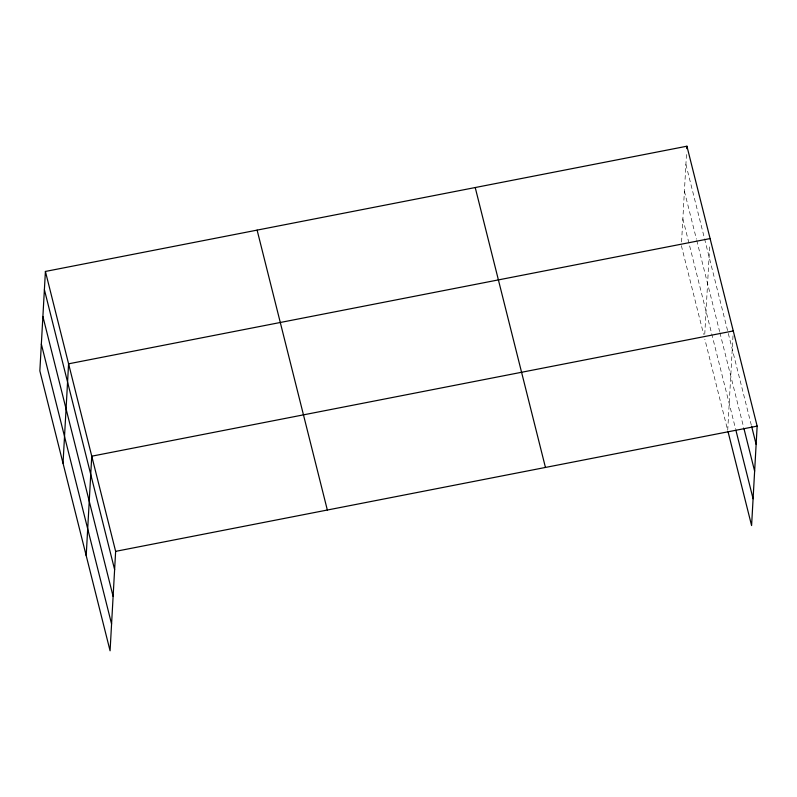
<?xml version="1.0" encoding="UTF-8"?>
<svg xmlns="http://www.w3.org/2000/svg" width="797" height="797" viewBox="0 0 797 797"><rect width="100%" height="100%" fill="white"/><g stroke="black" fill="none" stroke-linecap="round" stroke-linejoin="round"><path stroke-width="0.6" stroke-dasharray="3.98 2.99" d="M681.565 241.989L686.516 153.492M704.747 334.361L709.758 244.649M733.001 335.806L727.711 430.38L704.837 339.213M685.908 164.431L704.259 237.606M704.568 238.811L751.292 425.06M684.404 191.23L696.448 239.22M696.747 240.415L719.621 331.582M719.92 332.787L743.75 427.77M682.86 218.846L735.561 428.876M681.365 245.645L703.631 334.411"/><path stroke-width="1.2" d="M45.409 271.448L39.85 370.884L110.076 650.79L115.635 551.355L45.409 271.448L686.924 146.21L757.15 426.116L751.591 525.552L728.02 431.585M63.023 463.256L68.582 363.821L710.097 238.572M86.196 555.629L91.755 456.193L733.27 330.944M686.785 148.64L686.924 146.21M115.635 551.355L757.15 426.116M751.601 426.265L756.134 444.337M744.049 428.975L754.629 471.137M735.86 430.081L753.085 498.753M475.221 187.534L545.447 467.44M257.112 230.124L327.338 510.03M44.393 289.68L114.619 569.586M42.889 316.479L113.114 596.385M41.344 344.085L111.57 623.991"/></g></svg>
